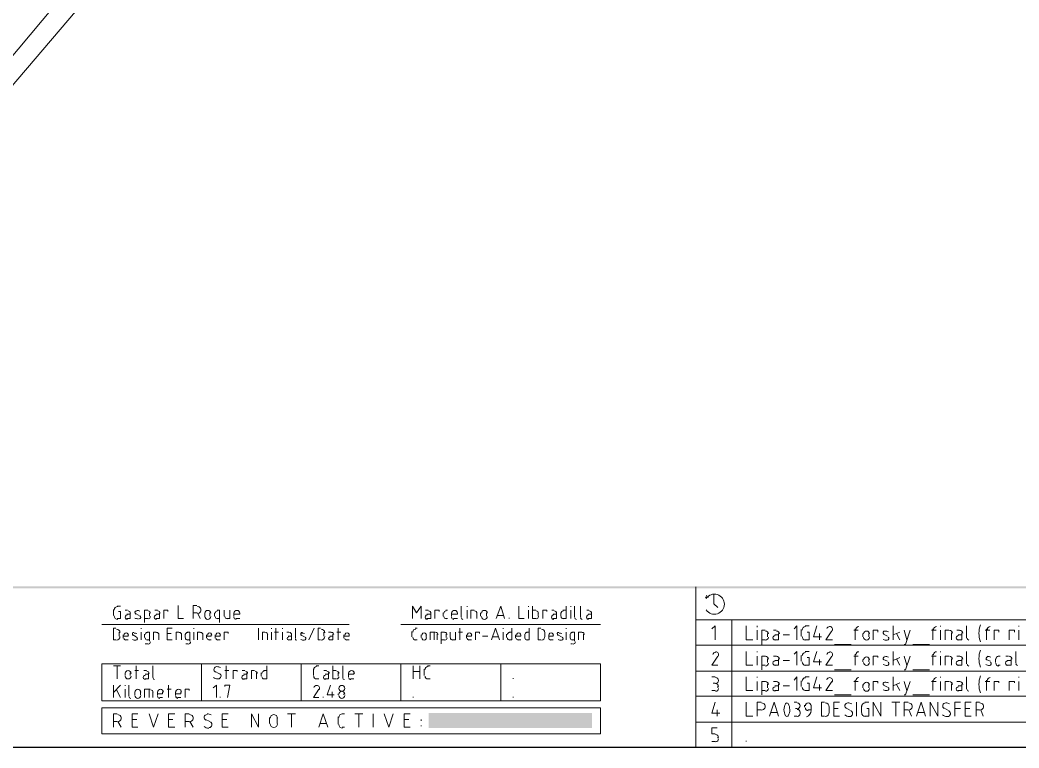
# Model space of a CAD drawing. Header units: millimetres. Extents: x 3.6 to 37.8, y 0.6 to 28.7.
# Drawn here: x 22.01 to 28.45, y 0.59 to 5.29 of the extents above; entities that cross this region are included whole.
import ezdxf

# ---------------------------------------------------------------- set-up
doc = ezdxf.new("R2010")
doc.units = ezdxf.units.MM
doc.layers.add('PDF_Batangas$Geomap$BOUNDARY-NODE', color=3, linetype='Continuous')
doc.layers.add('PDF_FRAME-TB', color=7, linetype='Continuous')

msp = doc.modelspace()

# ---------------------------------------------------------------- linework, layer by layer
at = {"layer": 'PDF_Batangas$Geomap$BOUNDARY-NODE', "lineweight": 0}
msp.add_lwpolyline([(14.6911, 2.5712), (14.7015, 2.6608), (14.8641, 2.8485), (20.7207, 3.5657), (22.8306, 6.0884), (29.5398, 7.625)], dxfattribs=at)
at = {"layer": 'PDF_FRAME-TB', "lineweight": 0, "const_width": 0.00834}
msp.add_lwpolyline([(37.7648, 0.5988), (37.7648, 28.6993), (3.5681, 28.6993), (3.5681, 0.5988)], close=True, dxfattribs=at)
at = {"layer": 'PDF_FRAME-TB', "color": 254, "lineweight": 0, "true_color": 0xdcdcdc}
for points in [[(32.0772, 12.0492), (27.6864, 10.7357), (25.7766, 14.3509), (23.6583, 11.1694), (22.9494, 11.6572), (26.8065, 17.2573), (30.8888, 23.166), (28.4202, 27.8737), (16.5279, 23.8748), (11.8327, 19.4465), (8.4176, 16.9779), (12.4748, 2.567), (14.7224, 2.5712), (14.8891, 2.7755), (20.7603, 3.451), (22.9161, 5.9821), (29.5419, 7.5333), (33.4199, 8.7675)], [(22.5408, 0.8991), (25.7516, 0.8991), (25.7516, 1.1368), (22.5408, 1.1368)], [(22.5408, 0.8532), (25.7516, 0.8532), (25.7516, 0.6864), (22.5408, 0.6864)]]:
    msp.add_lwpolyline(points, close=True, dxfattribs=at)
at = {"layer": 'PDF_FRAME-TB', "lineweight": 9}
for points in [[(26.3645, 1.633), (26.3645, 0.5988)], [(26.4354, 1.5788), (26.4271, 1.5621), (26.4479, 1.5662)], [(26.4813, 1.5829), (26.4813, 1.5245), (26.5063, 1.4995)], [(22.6158, 1.4495), (22.6158, 1.487)], [(22.6409, 1.5079), (22.6617, 1.5079)], [(22.6909, 1.4828), (22.7076, 1.4828)], [(22.816, 1.4036), (22.816, 1.4828), (22.8368, 1.4828)], [(22.8827, 1.4828), (22.8994, 1.4828)], [(22.9411, 1.4286), (22.9411, 1.4828), (22.9661, 1.4828), (22.9661, 1.4745)], [(23.0328, 1.512), (23.0328, 1.4286), (23.0662, 1.4286)], [(23.1287, 1.4286), (23.1287, 1.512), (23.1537, 1.512)], [(23.2997, 1.4036), (23.2997, 1.4828), (23.283, 1.4828)], [(23.3289, 1.4828), (23.3289, 1.4453)], [(23.3456, 1.4286), (23.3664, 1.4286), (23.3664, 1.4828)], [(24.5423, 1.4286), (24.5423, 1.5079), (24.5673, 1.4662), (24.5965, 1.5079), (24.5965, 1.4286)], [(24.6257, 1.4828), (24.6424, 1.4828)], [(24.6841, 1.4286), (24.6841, 1.4828), (24.7133, 1.4828), (24.7133, 1.4745)], [(24.755, 1.4828), (24.7675, 1.4828)], [(24.855, 1.437), (24.855, 1.5079)], [(24.8926, 1.5037), (24.8926, 1.5079)], [(24.8926, 1.4286), (24.8926, 1.4828)], [(24.9176, 1.4286), (24.9176, 1.4828), (24.9384, 1.4828)], [(25.0802, 1.4286), (25.1094, 1.5079), (25.1344, 1.4286)], [(25.2262, 1.5079), (25.2262, 1.4286), (25.2595, 1.4286)], [(25.2887, 1.5037), (25.2887, 1.5079)], [(25.2887, 1.4286), (25.2887, 1.4828)], [(25.3137, 1.5079), (25.3137, 1.4286), (25.3346, 1.4286)], [(25.3346, 1.4828), (25.3137, 1.4828)], [(25.3804, 1.4286), (25.3804, 1.4828), (25.4055, 1.4828), (25.4055, 1.4745)], [(25.4388, 1.4828), (25.4513, 1.4828)], [(25.5306, 1.5079), (25.5306, 1.4286), (25.5097, 1.4286)], [(25.5097, 1.4828), (25.5306, 1.4828)], [(25.5597, 1.5037), (25.5597, 1.5079)], [(25.5597, 1.4286), (25.5597, 1.4828)], [(25.5848, 1.437), (25.5848, 1.5079)], [(25.6223, 1.437), (25.6223, 1.5079)], [(25.664, 1.4828), (25.6765, 1.4828)], [(22.6492, 1.4745), (22.6617, 1.4745), (22.6617, 1.4286), (22.6409, 1.4286)], [(22.7243, 1.4662), (22.7243, 1.4286), (22.7034, 1.4286)], [(22.7034, 1.4578), (22.7243, 1.4578)], [(22.7576, 1.462), (22.7826, 1.4495)], [(22.8368, 1.4286), (22.816, 1.4286)], [(22.8494, 1.4662), (22.8494, 1.4453)], [(22.9119, 1.4662), (22.9119, 1.4286), (22.891, 1.4286)], [(22.891, 1.4578), (22.9119, 1.4578)], [(23.1537, 1.4662), (23.1287, 1.4662)], [(23.1579, 1.4662), (23.1746, 1.4286)], [(23.2038, 1.4453), (23.2038, 1.4662)], [(23.2371, 1.4662), (23.2371, 1.4453)], [(23.2663, 1.4662), (23.2663, 1.4453)], [(23.283, 1.4286), (23.2997, 1.4286)], [(23.3914, 1.4411), (23.3914, 1.4662)], [(23.429, 1.4662), (23.429, 1.4578), (23.3914, 1.4578)], [(23.429, 1.4286), (23.4039, 1.4286)], [(24.6591, 1.4662), (24.6591, 1.4286), (24.634, 1.4286)], [(24.634, 1.4578), (24.6591, 1.4578)], [(24.7383, 1.4453), (24.7383, 1.4662)], [(24.7675, 1.4286), (24.755, 1.4286)], [(24.7925, 1.4411), (24.7925, 1.4662)], [(24.83, 1.4662), (24.83, 1.4578), (24.7925, 1.4578)], [(24.83, 1.4286), (24.805, 1.4286)], [(24.9551, 1.4662), (24.9551, 1.4286)], [(24.9801, 1.4453), (24.9801, 1.4662)], [(25.0177, 1.4662), (25.0177, 1.4453)], [(25.1261, 1.4495), (25.0885, 1.4495)], [(25.1636, 1.4286), (25.1636, 1.4328)], [(25.3512, 1.4453), (25.3512, 1.4662)], [(25.468, 1.4662), (25.468, 1.4286), (25.4472, 1.4286)], [(25.4472, 1.4578), (25.468, 1.4578)], [(25.4972, 1.4453), (25.4972, 1.4662)], [(25.6932, 1.4662), (25.6932, 1.4286), (25.6723, 1.4286)], [(25.6723, 1.4578), (25.6932, 1.4578)], [(22.6325, 1.3661), (22.6158, 1.3661), (22.6158, 1.291), (22.6325, 1.291)], [(22.7951, 1.3619), (22.7951, 1.3661)], [(22.9953, 1.291), (22.9619, 1.291), (22.9619, 1.3661), (22.9953, 1.3661)], [(23.1329, 1.3619), (23.1329, 1.3661)], [(23.5499, 1.291), (23.5499, 1.3661)], [(23.6333, 1.3619), (23.6333, 1.3661)], [(23.6625, 1.291), (23.6625, 1.3661)], [(23.7042, 1.3619), (23.7042, 1.3661)], [(23.7876, 1.2994), (23.7876, 1.3661)], [(23.8751, 1.291), (23.9085, 1.3661)], [(23.9502, 1.3661), (23.9335, 1.3661), (23.9335, 1.291), (23.9502, 1.291)], [(24.0628, 1.291), (24.0628, 1.3661)], [(24.559, 1.3661), (24.5715, 1.3661)], [(24.8467, 1.291), (24.8467, 1.3661)], [(25.051, 1.291), (25.076, 1.3661), (25.1011, 1.291)], [(25.1261, 1.3619), (25.1261, 1.3661)], [(25.1803, 1.3661), (25.1803, 1.291), (25.1636, 1.291)], [(25.2929, 1.3661), (25.2929, 1.291), (25.2762, 1.291)], [(25.3679, 1.3661), (25.3512, 1.3661), (25.3512, 1.291), (25.3679, 1.291)], [(25.5306, 1.3619), (25.5306, 1.3661)], [(26.4896, 1.291), (26.4896, 1.3828), (26.4688, 1.3619)], [(26.6898, 1.3828), (26.6898, 1.291), (26.7315, 1.291)], [(26.7607, 1.3744), (26.7607, 1.3828)], [(26.7607, 1.291), (26.7607, 1.3536)], [(26.7898, 1.2618), (26.7898, 1.3536), (26.8107, 1.3536)], [(26.8649, 1.3536), (26.8816, 1.3536)], [(27.015, 1.291), (27.015, 1.3828), (26.9983, 1.3619)], [(27.0442, 1.3161), (27.0442, 1.3578)], [(27.0692, 1.3828), (27.0942, 1.3828)], [(27.1443, 1.3828), (27.1234, 1.3119), (27.1735, 1.3119)], [(27.382, 1.3536), (27.4111, 1.3536)], [(27.3903, 1.291), (27.3903, 1.3619)], [(27.5071, 1.291), (27.5071, 1.3536), (27.5362, 1.3536), (27.5362, 1.3411)], [(27.6363, 1.291), (27.6363, 1.3828)], [(27.7072, 1.2618), (27.7155, 1.2618), (27.7447, 1.3536)], [(27.7072, 1.3536), (27.7239, 1.291)], [(27.8823, 1.3536), (27.9115, 1.3536)], [(27.8907, 1.291), (27.8907, 1.3619)], [(27.9407, 1.3786), (27.9407, 1.3828)], [(27.9407, 1.291), (27.9407, 1.3536)], [(27.9699, 1.291), (27.9699, 1.3536), (27.9949, 1.3536)], [(28.045, 1.3536), (28.0616, 1.3536)], [(28.1075, 1.3035), (28.1075, 1.3828)], [(28.2284, 1.3536), (28.2576, 1.3536)], [(28.2368, 1.291), (28.2368, 1.3619)], [(28.2868, 1.291), (28.2868, 1.3536), (28.316, 1.3536), (28.316, 1.3411)], [(28.3827, 1.291), (28.3827, 1.3536), (28.4161, 1.3536), (28.4161, 1.3411)], [(28.4453, 1.3786), (28.4453, 1.3828)], [(28.4453, 1.291), (28.4453, 1.3536)], [(22.6534, 1.3161), (22.6534, 1.3411)], [(22.6784, 1.3035), (22.6784, 1.3244)], [(22.7117, 1.3244), (22.7117, 1.3161), (22.6784, 1.3161)], [(22.7117, 1.291), (22.6909, 1.291)], [(22.7409, 1.3244), (22.7618, 1.3119)], [(22.7951, 1.291), (22.7951, 1.3411)], [(22.816, 1.3286), (22.816, 1.3077)], [(22.8494, 1.2827), (22.8494, 1.3411), (22.8327, 1.3411)], [(22.8327, 1.291), (22.8494, 1.291)], [(22.8744, 1.291), (22.8744, 1.3411), (22.891, 1.3411)], [(22.9077, 1.3286), (22.9077, 1.291)], [(22.987, 1.3327), (22.9619, 1.3327)], [(23.0203, 1.291), (23.0203, 1.3411), (23.037, 1.3411)], [(23.0537, 1.3286), (23.0537, 1.291)], [(23.0787, 1.3286), (23.0787, 1.3077)], [(23.1079, 1.2827), (23.1079, 1.3411), (23.0912, 1.3411)], [(23.0912, 1.291), (23.1079, 1.291)], [(23.1329, 1.291), (23.1329, 1.3411)], [(23.1579, 1.291), (23.1579, 1.3411), (23.1746, 1.3411)], [(23.1913, 1.3286), (23.1913, 1.291)], [(23.2163, 1.3035), (23.2163, 1.3244)], [(23.2455, 1.3244), (23.2455, 1.3161), (23.2163, 1.3161)], [(23.2455, 1.291), (23.2288, 1.291)], [(23.2705, 1.3035), (23.2705, 1.3244)], [(23.3039, 1.3244), (23.3039, 1.3161), (23.2705, 1.3161)], [(23.3039, 1.291), (23.283, 1.291)], [(23.3289, 1.291), (23.3289, 1.3411), (23.3539, 1.3411), (23.3539, 1.3327)], [(23.5749, 1.291), (23.5749, 1.3411), (23.5916, 1.3411)], [(23.6083, 1.3286), (23.6083, 1.291)], [(23.6333, 1.291), (23.6333, 1.3411)], [(23.6541, 1.3411), (23.6791, 1.3411)], [(23.7042, 1.291), (23.7042, 1.3411)], [(23.7334, 1.3411), (23.7459, 1.3411)], [(23.7625, 1.3286), (23.7625, 1.291), (23.7417, 1.291)], [(23.7417, 1.3161), (23.7625, 1.3161)], [(23.8209, 1.3244), (23.8459, 1.3119)], [(23.971, 1.3161), (23.971, 1.3411)], [(24.0002, 1.3411), (24.0169, 1.3411)], [(24.0294, 1.3286), (24.0294, 1.291), (24.0086, 1.291)], [(24.0086, 1.3161), (24.0294, 1.3161)], [(24.0544, 1.3411), (24.0795, 1.3411)], [(24.1003, 1.3035), (24.1003, 1.3244)], [(24.1337, 1.3244), (24.1337, 1.3161), (24.1003, 1.3161)], [(24.1337, 1.291), (24.1128, 1.291)], [(24.5381, 1.3119), (24.5381, 1.3452)], [(24.5715, 1.291), (24.559, 1.291)], [(24.5965, 1.3077), (24.5965, 1.3244)], [(24.6299, 1.3244), (24.6299, 1.3077)], [(24.6549, 1.291), (24.6549, 1.3411), (24.6882, 1.3411)], [(24.6799, 1.291), (24.6799, 1.3411)], [(24.7008, 1.3286), (24.7008, 1.291)], [(24.7258, 1.266), (24.7258, 1.3411), (24.7466, 1.3411)], [(24.7466, 1.291), (24.7258, 1.291)], [(24.7591, 1.3286), (24.7591, 1.3077)], [(24.7842, 1.3411), (24.7842, 1.3077)], [(24.7967, 1.291), (24.8175, 1.291), (24.8175, 1.3411)], [(24.8384, 1.3411), (24.8634, 1.3411)], [(24.8884, 1.3035), (24.8884, 1.3244)], [(24.9218, 1.3244), (24.9218, 1.3161), (24.8884, 1.3161)], [(24.9218, 1.291), (24.9009, 1.291)], [(24.9468, 1.291), (24.9468, 1.3411), (24.9718, 1.3411), (24.9718, 1.3327)], [(24.9926, 1.3161), (25.026, 1.3161)], [(25.0927, 1.3119), (25.0594, 1.3119)], [(25.1261, 1.291), (25.1261, 1.3411)], [(25.1469, 1.3077), (25.1469, 1.3286)], [(25.1636, 1.3411), (25.1803, 1.3411)], [(25.2053, 1.3035), (25.2053, 1.3244)], [(25.2387, 1.3244), (25.2387, 1.3161), (25.2053, 1.3161)], [(25.2387, 1.291), (25.2178, 1.291)], [(25.2637, 1.3077), (25.2637, 1.3286)], [(25.2762, 1.3411), (25.2929, 1.3411)], [(25.3929, 1.3161), (25.3929, 1.3411)], [(25.418, 1.3035), (25.418, 1.3244)], [(25.4472, 1.3244), (25.4472, 1.3161), (25.418, 1.3161)], [(25.4472, 1.291), (25.4263, 1.291)], [(25.4763, 1.3244), (25.5014, 1.3119)], [(25.5306, 1.291), (25.5306, 1.3411)], [(25.5556, 1.3286), (25.5556, 1.3077)], [(25.5848, 1.2827), (25.5848, 1.3411), (25.5681, 1.3411)], [(25.5681, 1.291), (25.5848, 1.291)], [(25.6098, 1.291), (25.6098, 1.3411), (25.6306, 1.3411)], [(25.6431, 1.3286), (25.6431, 1.291)], [(26.8107, 1.291), (26.7898, 1.291)], [(26.8274, 1.3327), (26.8274, 1.3119)], [(26.8983, 1.3327), (26.8983, 1.291), (26.8732, 1.291)], [(26.8732, 1.3244), (26.8983, 1.3244)], [(26.9274, 1.3244), (26.9691, 1.3244)], [(27.0817, 1.3411), (27.0942, 1.3411), (27.0942, 1.291), (27.0692, 1.291)], [(27.161, 1.3327), (27.161, 1.291)], [(27.2402, 1.3494), (27.2027, 1.291), (27.2444, 1.291)], [(27.4403, 1.3119), (27.4403, 1.3327)], [(27.4779, 1.3327), (27.4779, 1.3119)], [(27.5738, 1.3286), (27.5988, 1.3161)], [(27.678, 1.3411), (27.6363, 1.3244)], [(27.6572, 1.3327), (27.678, 1.291)], [(28.0116, 1.3369), (28.0116, 1.291)], [(28.0783, 1.3369), (28.0783, 1.291), (28.0533, 1.291)], [(28.0533, 1.3244), (28.0783, 1.3244)], [(22.8202, 1.266), (22.8368, 1.266)], [(23.0829, 1.266), (23.0954, 1.266)], [(25.5597, 1.266), (25.5723, 1.266)], [(27.2569, 1.2618), (27.3653, 1.2618)], [(27.7614, 1.2618), (27.8698, 1.2618)], [(26.5063, 1.1868), (26.4688, 1.1284), (26.5063, 1.1284)], [(26.6898, 1.216), (26.6898, 1.1284), (26.7315, 1.1284)], [(26.7607, 1.2118), (26.7607, 1.216)], [(26.7607, 1.1284), (26.7607, 1.1868)], [(26.7898, 1.0992), (26.7898, 1.1868), (26.8107, 1.1868)], [(26.8274, 1.1701), (26.8274, 1.1451)], [(26.8649, 1.1868), (26.8816, 1.1868)], [(26.8983, 1.1701), (26.8983, 1.1284), (26.8732, 1.1284)], [(27.015, 1.1284), (27.015, 1.216), (26.9983, 1.1993)], [(27.0442, 1.1534), (27.0442, 1.191)], [(27.0692, 1.216), (27.0942, 1.216)], [(27.0817, 1.1785), (27.0942, 1.1785), (27.0942, 1.1284), (27.0692, 1.1284)], [(27.1443, 1.216), (27.1234, 1.1493), (27.1735, 1.1493)], [(27.161, 1.1659), (27.161, 1.1284)], [(27.2402, 1.1868), (27.2027, 1.1284), (27.2444, 1.1284)], [(27.382, 1.1868), (27.4111, 1.1868)], [(27.3903, 1.1284), (27.3903, 1.1993)], [(27.4403, 1.1493), (27.4403, 1.1659)], [(27.4779, 1.1659), (27.4779, 1.1493)], [(27.5071, 1.1284), (27.5071, 1.1868), (27.5362, 1.1868), (27.5362, 1.1785)], [(27.5738, 1.1659), (27.5988, 1.1534)], [(27.6363, 1.1284), (27.6363, 1.216)], [(27.678, 1.1785), (27.6363, 1.1576)], [(27.6572, 1.1701), (27.678, 1.1284)], [(27.7072, 1.0992), (27.7155, 1.0992), (27.7447, 1.1868)], [(27.7072, 1.1868), (27.7239, 1.1284)], [(27.8823, 1.1868), (27.9115, 1.1868)], [(27.8907, 1.1284), (27.8907, 1.1993)], [(27.9407, 1.2118), (27.9407, 1.216)], [(27.9407, 1.1284), (27.9407, 1.1868)], [(27.9699, 1.1284), (27.9699, 1.1868), (27.9949, 1.1868)], [(28.0116, 1.1701), (28.0116, 1.1284)], [(28.045, 1.1868), (28.0616, 1.1868)], [(28.0783, 1.1701), (28.0783, 1.1284), (28.0533, 1.1284)], [(28.1075, 1.1368), (28.1075, 1.216)], [(28.2326, 1.1659), (28.2618, 1.1534)], [(28.2951, 1.1451), (28.2951, 1.1701)], [(28.3118, 1.1868), (28.3243, 1.1868)], [(28.3619, 1.1868), (28.3785, 1.1868)], [(28.3952, 1.1701), (28.3952, 1.1284), (28.3702, 1.1284)], [(28.4244, 1.1409), (28.4244, 1.216)], [(22.6158, 1.1242), (22.6617, 1.1242)], [(22.6409, 1.0408), (22.6409, 1.1242)], [(22.7534, 1.0951), (22.7785, 1.0951)], [(22.7618, 1.0408), (22.7618, 1.1242)], [(22.8118, 1.0951), (22.8285, 1.0951)], [(22.8702, 1.0492), (22.8702, 1.1242)], [(23.3331, 1.0951), (23.3581, 1.0951)], [(23.3414, 1.0408), (23.3414, 1.1242)], [(23.3873, 1.0408), (23.3873, 1.0951), (23.4123, 1.0951), (23.4123, 1.0867)], [(23.4456, 1.0951), (23.4623, 1.0951)], [(23.504, 1.0408), (23.504, 1.0951), (23.5249, 1.0951)], [(23.6041, 1.1242), (23.6041, 1.0408), (23.5832, 1.0408)], [(23.5832, 1.0951), (23.6041, 1.0951)], [(23.9043, 1.0617), (23.9043, 1.1034)], [(23.921, 1.1242), (23.9377, 1.1242)], [(23.971, 1.0951), (23.9877, 1.0951)], [(24.0294, 1.1242), (24.0294, 1.0408), (24.0503, 1.0408)], [(24.0503, 1.0951), (24.0294, 1.0951)], [(24.092, 1.0492), (24.092, 1.1242)], [(24.5465, 1.0408), (24.5465, 1.1242)], [(24.5882, 1.1242), (24.5882, 1.0408)], [(24.6174, 1.0617), (24.6174, 1.1034)], [(24.6382, 1.1242), (24.6549, 1.1242)], [(26.6898, 1.1284), (26.6898, 1.1326)], [(26.8107, 1.1284), (26.7898, 1.1284)], [(26.8732, 1.1576), (26.8983, 1.1576)], [(26.9274, 1.1576), (26.9691, 1.1576)], [(27.2569, 1.0992), (27.3653, 1.0992)], [(27.7614, 1.0992), (27.8698, 1.0992)], [(28.0533, 1.1576), (28.0783, 1.1576)], [(28.3243, 1.1284), (28.3118, 1.1284)], [(28.3702, 1.1576), (28.3952, 1.1576)], [(22.6909, 1.0617), (22.6909, 1.0784)], [(22.7243, 1.0784), (22.7243, 1.0617)], [(22.841, 1.0784), (22.841, 1.0408), (22.8202, 1.0408)], [(22.8202, 1.07), (22.841, 1.07)], [(23.2705, 1.0867), (23.2955, 1.0742)], [(23.4748, 1.0784), (23.4748, 1.0408), (23.454, 1.0408)], [(23.454, 1.07), (23.4748, 1.07)], [(23.5374, 1.0784), (23.5374, 1.0408)], [(23.5666, 1.0575), (23.5666, 1.0784)], [(23.9377, 1.0408), (23.921, 1.0408)], [(24.0002, 1.0784), (24.0002, 1.0408), (23.9794, 1.0408)], [(23.9794, 1.07), (24.0002, 1.07)], [(24.0628, 1.0575), (24.0628, 1.0784)], [(24.1295, 1.0534), (24.1295, 1.0784)], [(24.1628, 1.0784), (24.1628, 1.07), (24.1295, 1.07)], [(24.1628, 1.0408), (24.142, 1.0408)], [(24.5465, 1.0867), (24.5882, 1.0867)], [(24.6549, 1.0408), (24.6382, 1.0408)], [(25.1886, 1.0408), (25.1886, 1.045)], [(26.4688, 1.0534), (26.4896, 1.0534)], [(26.6898, 1.0534), (26.6898, 0.9658), (26.7315, 0.9658)], [(26.7607, 1.0492), (26.7607, 1.0534)], [(27.015, 0.9658), (27.015, 1.0534), (26.9983, 1.0325)], [(27.0692, 1.0534), (27.0942, 1.0534)], [(27.1443, 1.0534), (27.1234, 0.9825), (27.1735, 0.9825)], [(27.3903, 0.9658), (27.3903, 1.0325)], [(27.6363, 0.9658), (27.6363, 1.0534)], [(27.8907, 0.9658), (27.8907, 1.0325)], [(27.9407, 1.0492), (27.9407, 1.0534)], [(28.1075, 0.9741), (28.1075, 1.0534)], [(28.2368, 0.9658), (28.2368, 1.0325)], [(28.4453, 1.0492), (28.4453, 1.0534)], [(22.6158, 0.9199), (22.6158, 0.9991)], [(22.6617, 0.9991), (22.6158, 0.9533)], [(22.6367, 0.97), (22.6617, 0.9199)], [(22.6909, 0.995), (22.6909, 0.9991)], [(22.6909, 0.9199), (22.6909, 0.9741)], [(22.7159, 0.9283), (22.7159, 0.9991)], [(22.816, 0.9199), (22.816, 0.9741), (22.8535, 0.9741)], [(22.8452, 0.9199), (22.8452, 0.9741)], [(22.9619, 0.9741), (22.987, 0.9741)], [(22.9703, 0.9199), (22.9703, 0.9991)], [(23.0787, 0.9199), (23.0787, 0.9741), (23.1037, 0.9741), (23.1037, 0.9658)], [(23.2788, 0.9199), (23.2788, 0.9991), (23.258, 0.9825)], [(23.3497, 0.9199), (23.3664, 0.9991), (23.3331, 0.9991), (23.3331, 0.9908)], [(23.9377, 0.9741), (23.9043, 0.9199), (23.9377, 0.9199)], [(24.0127, 0.9991), (23.9919, 0.9366), (24.0378, 0.9366)], [(26.4896, 0.9658), (26.4688, 0.9658)], [(26.4896, 1.0117), (26.4771, 1.0117)], [(26.5063, 0.995), (26.5063, 0.9825)], [(26.6898, 0.9658), (26.6898, 0.97)], [(26.7607, 0.9658), (26.7607, 1.0242)], [(26.7898, 0.9366), (26.7898, 1.0242), (26.8107, 1.0242)], [(26.8107, 0.9658), (26.7898, 0.9658)], [(26.8274, 1.0075), (26.8274, 0.9825)], [(26.8649, 1.0242), (26.8816, 1.0242)], [(26.8983, 1.0075), (26.8983, 0.9658), (26.8732, 0.9658)], [(26.8732, 0.995), (26.8983, 0.995)], [(26.9274, 0.995), (26.9691, 0.995)], [(27.0442, 0.9908), (27.0442, 1.0283)], [(27.0817, 1.0117), (27.0942, 1.0117), (27.0942, 0.9658), (27.0692, 0.9658)], [(27.161, 1.0033), (27.161, 0.9658)], [(27.2402, 1.0242), (27.2027, 0.9658), (27.2444, 0.9658)], [(27.382, 1.0242), (27.4111, 1.0242)], [(27.4403, 0.9825), (27.4403, 1.0033)], [(27.4779, 1.0033), (27.4779, 0.9825)], [(27.5071, 0.9658), (27.5071, 1.0242), (27.5362, 1.0242), (27.5362, 1.0117)], [(27.5738, 0.9991), (27.5988, 0.9866)], [(27.678, 1.0158), (27.6363, 0.995)], [(27.6572, 1.0033), (27.678, 0.9658)], [(27.7072, 0.9366), (27.7155, 0.9366), (27.7447, 1.0242)], [(27.7072, 1.0242), (27.7239, 0.9658)], [(27.8823, 1.0242), (27.9115, 1.0242)], [(27.9407, 0.9658), (27.9407, 1.0242)], [(27.9699, 0.9658), (27.9699, 1.0242), (27.9949, 1.0242)], [(28.0116, 1.0075), (28.0116, 0.9658)], [(28.045, 1.0242), (28.0616, 1.0242)], [(28.0783, 1.0075), (28.0783, 0.9658), (28.0533, 0.9658)], [(28.0533, 0.995), (28.0783, 0.995)], [(28.2284, 1.0242), (28.2576, 1.0242)], [(28.2868, 0.9658), (28.2868, 1.0242), (28.316, 1.0242), (28.316, 1.0158)], [(28.3827, 0.9658), (28.3827, 1.0242), (28.4161, 1.0242), (28.4161, 1.0158)], [(28.4453, 0.9658), (28.4453, 1.0242)], [(22.7534, 0.9366), (22.7534, 0.9574)], [(22.791, 0.9574), (22.791, 0.9366)], [(22.8702, 0.9574), (22.8702, 0.9199)], [(22.8994, 0.9324), (22.8994, 0.9574)], [(22.9327, 0.9574), (22.9327, 0.9449), (22.8994, 0.9449)], [(22.9327, 0.9199), (22.9119, 0.9199)], [(23.0161, 0.9324), (23.0161, 0.9574)], [(23.0495, 0.9574), (23.0495, 0.9449), (23.0161, 0.9449)], [(23.0495, 0.9199), (23.0287, 0.9199)], [(23.3039, 0.9199), (23.3039, 0.9241)], [(23.9669, 0.9199), (23.9669, 0.9241)], [(24.0252, 0.9574), (24.0252, 0.9199)], [(24.0628, 0.9366), (24.0628, 0.9449)], [(24.1003, 0.9449), (24.1003, 0.9366)], [(24.5465, 0.9199), (24.5465, 0.9241)], [(25.1886, 0.9199), (25.1886, 0.9241)], [(27.2569, 0.9366), (27.3653, 0.9366)], [(27.7614, 0.9366), (27.8698, 0.9366)], [(26.4896, 0.8907), (26.4688, 0.8198), (26.5188, 0.8198)], [(26.5021, 0.8407), (26.5021, 0.799)], [(26.6898, 0.8907), (26.6898, 0.799), (26.7315, 0.799)], [(26.7607, 0.799), (26.7607, 0.8907), (26.7857, 0.8907)], [(26.7857, 0.8407), (26.7607, 0.8407)], [(26.8399, 0.799), (26.8691, 0.8907), (26.8983, 0.799)], [(26.9983, 0.8907), (27.015, 0.8907)], [(27.015, 0.849), (27.0067, 0.849)], [(27.065, 0.8699), (27.065, 0.8574)], [(27.0859, 0.8407), (27.1067, 0.8407), (27.1067, 0.8699)], [(27.1943, 0.8907), (27.1735, 0.8907), (27.1735, 0.799), (27.1943, 0.799)], [(27.2235, 0.8282), (27.2235, 0.8615)], [(27.2902, 0.799), (27.2527, 0.799), (27.2527, 0.8907), (27.2902, 0.8907)], [(27.2819, 0.849), (27.2527, 0.849)], [(27.3319, 0.8532), (27.3611, 0.8365)], [(27.3986, 0.799), (27.3986, 0.8907)], [(27.432, 0.824), (27.432, 0.8657)], [(27.4528, 0.8907), (27.4779, 0.8907)], [(27.4654, 0.849), (27.4779, 0.849), (27.4779, 0.799), (27.4528, 0.799)], [(27.5071, 0.799), (27.5071, 0.8907), (27.5571, 0.799), (27.5571, 0.8907)], [(27.628, 0.8907), (27.678, 0.8907)], [(27.653, 0.799), (27.653, 0.8907)], [(27.7072, 0.799), (27.7072, 0.8907), (27.7322, 0.8907)], [(27.7322, 0.8407), (27.7072, 0.8407)], [(27.7364, 0.8407), (27.7531, 0.799)], [(27.7864, 0.799), (27.8156, 0.8907), (27.8448, 0.799)], [(27.874, 0.799), (27.874, 0.8907), (27.924, 0.799), (27.924, 0.8907)], [(27.9616, 0.8532), (27.9908, 0.8365)], [(28.0325, 0.799), (28.0325, 0.8907), (28.07, 0.8907)], [(28.0325, 0.849), (28.07, 0.849)], [(28.1367, 0.799), (28.0992, 0.799), (28.0992, 0.8907), (28.1367, 0.8907)], [(28.1284, 0.849), (28.0992, 0.849)], [(28.1701, 0.799), (28.1701, 0.8907), (28.1909, 0.8907)], [(28.1909, 0.8407), (28.1701, 0.8407)], [(28.1992, 0.8407), (28.2159, 0.799)], [(22.6158, 0.7281), (22.6158, 0.8157), (22.6409, 0.8157)], [(22.7743, 0.7281), (22.7368, 0.7281), (22.7368, 0.8157), (22.7743, 0.8157)], [(22.766, 0.7781), (22.7368, 0.7781)], [(22.8452, 0.8157), (22.8744, 0.7281), (22.9036, 0.8157)], [(23.012, 0.7281), (22.9703, 0.7281), (22.9703, 0.8157), (23.012, 0.8157)], [(22.9995, 0.7781), (22.9703, 0.7781)], [(23.0787, 0.7281), (23.0787, 0.8157), (23.1037, 0.8157)], [(23.208, 0.7781), (23.2371, 0.7656)], [(23.3539, 0.7281), (23.3164, 0.7281), (23.3164, 0.8157), (23.3539, 0.8157)], [(23.3456, 0.7781), (23.3164, 0.7781)], [(23.504, 0.7281), (23.504, 0.8157), (23.5499, 0.7281), (23.5499, 0.8157)], [(23.6208, 0.7531), (23.6208, 0.7907)], [(23.6708, 0.7907), (23.6708, 0.7531)], [(23.7375, 0.8157), (23.7876, 0.8157)], [(23.7625, 0.7281), (23.7625, 0.8157)], [(23.9377, 0.7281), (23.9669, 0.8157), (23.9961, 0.7281)], [(24.0628, 0.749), (24.0628, 0.7948)], [(24.0878, 0.8157), (24.1045, 0.8157)], [(24.1712, 0.8157), (24.2212, 0.8157)], [(24.1962, 0.7281), (24.1962, 0.8157)], [(24.2879, 0.7281), (24.2879, 0.8157)], [(24.3588, 0.8157), (24.388, 0.7281), (24.4172, 0.8157)], [(24.5256, 0.7281), (24.4881, 0.7281), (24.4881, 0.8157), (24.5256, 0.8157)], [(24.5173, 0.7781), (24.4881, 0.7781)], [(24.5965, 0.7698), (24.5965, 0.7781)], [(26.6898, 0.799), (26.6898, 0.8032)], [(26.8899, 0.824), (26.8482, 0.824)], [(27.015, 0.799), (26.9983, 0.799)], [(27.0359, 0.8282), (27.0359, 0.8198)], [(27.8365, 0.824), (27.7948, 0.824)], [(22.6409, 0.7656), (22.6158, 0.7656)], [(22.645, 0.7656), (22.6659, 0.7281)], [(23.1037, 0.7656), (23.0787, 0.7656)], [(23.1079, 0.7656), (23.1287, 0.7281)], [(23.9877, 0.7531), (23.946, 0.7531)], [(24.1045, 0.7281), (24.0878, 0.7281)], [(24.5965, 0.7364), (24.5965, 0.7406)], [(26.4896, 0.6864), (26.4688, 0.6864), (26.4688, 0.7239), (26.5021, 0.7239)], [(26.5063, 0.6572), (26.5063, 0.6656)], [(26.4688, 0.6364), (26.4896, 0.6364)], [(26.6898, 0.6364), (26.6898, 0.6405)]]:
    msp.add_lwpolyline(points, dxfattribs=at)
at = {"layer": 'PDF_FRAME-TB', "color": 8, "lineweight": 0, "true_color": 0x808080}
for points in [[(26.3645, 1.4203), (32.0647, 1.4203)], [(26.598, 1.4203), (26.598, 0.5988)], [(22.5408, 1.3911), (24.1337, 1.3911)], [(24.4672, 1.3911), (25.7516, 1.3911)], [(26.3645, 1.2577), (32.0647, 1.2577)], [(26.3645, 1.0909), (32.0647, 1.0909)], [(26.3645, 0.9283), (32.0647, 0.9283)], [(26.3645, 0.7615), (32.0647, 0.7615)]]:
    msp.add_lwpolyline(points, dxfattribs=at)
at = {"layer": 'PDF_FRAME-TB', "lineweight": 9}
for points in [[(27.2425, 1.3488, 0.590549), (27.2268, 1.3775, 0.338563), (27.2086, 1.3638)], [(22.7387, 1.2941, 0.141729), (22.7607, 1.2899, 0.787414), (22.7652, 1.3097)], [(23.8229, 1.2941, 0.141729), (23.8449, 1.2899, 0.787414), (23.8494, 1.3097)], [(25.4784, 1.2941, 0.141729), (25.5003, 1.2899, 0.787414), (25.5049, 1.3097)], [(27.605, 1.3434, 0.094476), (27.5829, 1.3483, 0.787413), (27.5758, 1.3289)], [(27.5722, 1.2949, 0.141729), (27.5979, 1.2899, 0.787414), (27.6024, 1.3097)], [(23.3046, 1.1145, 0.094475), (23.2823, 1.1189, 0.787412), (23.2733, 1.0835)], [(27.5722, 1.1323, 0.141729), (27.5979, 1.1273, 0.787414), (27.6024, 1.147)], [(28.2311, 1.1323, 0.141729), (28.2567, 1.1273, 0.787414), (28.2613, 1.147)], [(26.5115, 0.9918, 0.414213), (26.4927, 1.0105, 1), (26.4927, 1.0481)], [(27.2425, 1.0194, 0.590549), (27.2268, 1.0481, 0.338563), (27.2086, 1.0344)], [(23.9399, 0.9693, 0.590549), (23.9242, 0.998, 0.338563), (23.9059, 0.9843)], [(27.605, 1.0139, 0.094476), (27.5829, 1.0188, 0.787413), (27.5758, 0.9994)], [(27.5722, 0.9697, 0.141729), (27.5979, 0.9647, 0.787414), (27.6024, 0.9844)], [(27.3693, 0.8804, 0.094476), (27.344, 0.8854, 0.787412), (27.3349, 0.8499)], [(27.9989, 0.8804, 0.094476), (27.9737, 0.8854, 0.787412), (27.9646, 0.8499)]]:
    msp.add_lwpolyline(points, format="xyb", dxfattribs=at)
at = {"layer": 'PDF_FRAME-TB', "color": 254, "lineweight": 0, "true_color": 0xdcdcdc}
for points in [[(23.1829, 0.8991), (23.1829, 1.1368)], [(23.8251, 0.8991), (23.8251, 1.1368)], [(24.4672, 0.8991), (24.4672, 1.1368)], [(25.1094, 0.8991), (25.1094, 1.1368)]]:
    msp.add_lwpolyline(points, dxfattribs=at)
at = {"layer": 'PDF_FRAME-TB', "lineweight": 9}
msp.add_lwpolyline([(26.9605, 0.8031, 0.251965), (26.9598, 0.8812, 0.503957), (26.9424, 0.8802, 0.251965), (26.9424, 0.8031, 0.503957)], format="xyb", close=True, dxfattribs=at)
msp.add_circle((24.0866, 0.9793), 0.0188, dxfattribs=at)
for centre, radius, start, end in [((26.4844, 1.5214), 0.0646, 215.00246, 144.99754), ((22.6438, 1.4838), 0.0229, 89.99995, 180.00005), ((22.7647, 1.4254), 0.0563, 66.67603, 88.26421), ((23.1567, 1.4838), 0.0229, 269.99995, 90.00005), ((23.2234, 1.463), 0.0188, 0, 179.99998), ((23.4111, 1.463), 0.0188, 0, 179.99998), ((24.8122, 1.463), 0.0188, 0, 179.99998), ((25.004, 1.463), 0.0188, 0, 179.99998), ((22.6438, 1.4463), 0.0229, 179.99995, 270.00005), ((22.7063, 1.438), 0.0146, 89.99993, 270.00007), ((22.7105, 1.463), 0.0146, 359.99993, 90.00007), ((22.7731, 1.4713), 0.0438, 243.56143, 275.82834), ((22.7647, 1.4671), 0.0104, 87.03913, 239.90849), ((22.7814, 1.438), 0.0104, 270.52717, 63.39667), ((22.8398, 1.463), 0.0146, 359.99993, 90.00007), ((22.8398, 1.4421), 0.0146, 269.99993, 0.00007), ((22.894, 1.438), 0.0146, 89.99993, 270.00007), ((22.9023, 1.463), 0.0146, 359.99993, 90.00007), ((23.2234, 1.4421), 0.0188, 180.00002, 359.99998), ((23.286, 1.463), 0.0146, 89.99993, 180.00007), ((23.286, 1.4421), 0.0146, 179.99993, 270.00007), ((23.3485, 1.4421), 0.0146, 179.99993, 270.00007), ((23.4069, 1.438), 0.0146, 179.99993, 270.00007), ((24.6371, 1.438), 0.0146, 89.99993, 270.00007), ((24.6454, 1.463), 0.0146, 359.99993, 90.00007), ((24.758, 1.463), 0.0146, 89.99993, 180.00007), ((24.758, 1.4421), 0.0146, 179.99993, 270.00007), ((24.808, 1.438), 0.0146, 179.99993, 270.00007), ((24.8664, 1.4338), 0.0104, 180.00006, 269.99994), ((24.9415, 1.463), 0.0146, 359.99993, 90.00007), ((25.004, 1.4421), 0.0188, 180.00002, 359.99998), ((25.3376, 1.463), 0.0146, 359.99993, 90.00007), ((25.3376, 1.4421), 0.0146, 269.99993, 0.00007), ((25.4502, 1.438), 0.0146, 89.99993, 270.00007), ((25.4544, 1.463), 0.0146, 359.99993, 90.00007), ((25.5128, 1.463), 0.0146, 89.99993, 180.00007), ((25.5128, 1.4421), 0.0146, 179.99993, 270.00007), ((25.5962, 1.4338), 0.0104, 180.00006, 269.99994), ((25.6337, 1.4338), 0.0104, 180.00006, 269.99994), ((25.6754, 1.438), 0.0146, 89.99993, 270.00007), ((25.6796, 1.463), 0.0146, 359.99993, 90.00007), ((22.6355, 1.3379), 0.0229, 0, 90.00005), ((23.9532, 1.3379), 0.0229, 0, 90.00005), ((24.562, 1.342), 0.0188, 90.00002, 179.99998), ((25.371, 1.3379), 0.0229, 0, 90.00005), ((27.0723, 1.3546), 0.0229, 89.99995, 180.00005), ((27.4143, 1.3587), 0.0188, 90.00002, 179.99998), ((27.9147, 1.3587), 0.0188, 90.00002, 179.99998), ((27.9981, 1.3337), 0.0188, 0, 89.99998), ((28.0648, 1.3337), 0.0188, 0, 89.99998), ((28.3442, 1.3337), 0.1564, 159.47205, 200.52795), ((28.2608, 1.3587), 0.0188, 90.00002, 179.99998), ((22.6355, 1.3129), 0.0229, 269.99995, 359.99995), ((22.698, 1.3212), 0.0146, 359.99993, 180.00007), ((22.6938, 1.3003), 0.0104, 180.00006, 269.99994), ((22.748, 1.3295), 0.0104, 87.03913, 239.90849), ((22.748, 1.2878), 0.048, 66.67611, 88.26417), ((22.8356, 1.3254), 0.0146, 89.99993, 180.00007), ((22.8356, 1.3045), 0.0146, 179.99993, 270.00007), ((22.894, 1.3254), 0.0146, 359.99993, 90.00007), ((23.0399, 1.3254), 0.0146, 359.99993, 90.00007), ((23.0942, 1.3254), 0.0146, 89.99993, 180.00007), ((23.0942, 1.3045), 0.0146, 179.99993, 270.00007), ((23.1776, 1.3254), 0.0146, 359.99993, 90.00007), ((23.2359, 1.3212), 0.0146, 359.99993, 180.00007), ((23.2318, 1.3003), 0.0104, 180.00006, 269.99994), ((23.2901, 1.3212), 0.0146, 359.99993, 180.00007), ((23.286, 1.3003), 0.0104, 180.00006, 269.99994), ((23.5946, 1.3254), 0.0146, 359.99993, 90.00007), ((23.7447, 1.3003), 0.0104, 90.00006, 269.99994), ((23.7488, 1.3254), 0.0146, 359.99993, 90.00007), ((23.7947, 1.2962), 0.00625, 179.99986, 270.00014), ((23.8322, 1.3295), 0.0104, 87.03913, 239.90849), ((23.8281, 1.2878), 0.048, 66.67611, 88.26417), ((23.9532, 1.3129), 0.0229, 269.99995, 359.99995), ((24.0116, 1.3003), 0.0104, 90.00006, 269.99994), ((24.0199, 1.3254), 0.0146, 359.99993, 90.00007), ((24.12, 1.3212), 0.0146, 359.99993, 180.00007), ((24.1158, 1.3003), 0.0104, 180.00006, 269.99994), ((24.562, 1.3087), 0.0188, 180.00002, 269.99998), ((24.6162, 1.3212), 0.0146, 359.99993, 180.00007), ((24.6162, 1.3045), 0.0146, 179.99993, 0.00007), ((24.6913, 1.3254), 0.0146, 359.99993, 90.00007), ((24.7496, 1.3254), 0.0146, 359.99993, 90.00007), ((24.7496, 1.3045), 0.0146, 269.99993, 0.00007), ((24.7997, 1.3045), 0.0146, 179.99993, 270.00007), ((24.9081, 1.3212), 0.0146, 359.99993, 180.00007), ((24.9039, 1.3003), 0.0104, 180.00006, 269.99994), ((25.1666, 1.3254), 0.0146, 89.99993, 180.00007), ((25.1666, 1.3045), 0.0146, 179.99993, 270.00007), ((25.225, 1.3212), 0.0146, 359.99993, 180.00007), ((25.2209, 1.3003), 0.0104, 180.00006, 269.99994), ((25.2792, 1.3254), 0.0146, 89.99993, 180.00007), ((25.2792, 1.3045), 0.0146, 179.99993, 270.00007), ((25.371, 1.3129), 0.0229, 269.99995, 359.99995), ((25.4335, 1.3212), 0.0146, 359.99993, 180.00007), ((25.4294, 1.3003), 0.0104, 180.00006, 269.99994), ((25.4836, 1.3295), 0.0104, 87.03913, 239.90849), ((25.4836, 1.2878), 0.048, 66.67611, 88.26417), ((25.5711, 1.3254), 0.0146, 89.99993, 180.00007), ((25.5711, 1.3045), 0.0146, 179.99993, 270.00007), ((25.6337, 1.3254), 0.0146, 359.99993, 90.00007), ((26.8138, 1.3295), 0.0188, 0, 89.99998), ((26.8138, 1.3087), 0.0188, 270.00002, 359.99998), ((26.8763, 1.3045), 0.0146, 89.99993, 270.00007), ((26.8847, 1.3295), 0.0188, 0, 89.99998), ((27.0723, 1.3129), 0.0229, 179.99995, 270.00005), ((27.4643, 1.3295), 0.0188, 0, 179.99998), ((27.4643, 1.3087), 0.0188, 180.00002, 359.99998), ((28.0565, 1.3045), 0.0146, 89.99993, 270.00007), ((28.1232, 1.3003), 0.0104, 180.00006, 269.99994), ((22.8398, 1.2795), 0.0146, 269.99993, 0.00007), ((23.0983, 1.2795), 0.0146, 269.99993, 0.00007), ((25.5753, 1.2795), 0.0146, 269.99993, 0.00007), ((28.3442, 1.1711), 0.1564, 159.47205, 200.52795), ((26.4927, 1.1919), 0.0188, 89.46167, 164.27854), ((26.4927, 1.1961), 0.0188, 328.00794, 90.26369), ((26.8138, 1.1669), 0.0188, 0, 89.99998), ((26.8847, 1.1669), 0.0188, 0, 89.99998), ((27.0723, 1.1878), 0.0229, 89.99995, 180.00005), ((27.2266, 1.1919), 0.0188, 89.46167, 164.27854), ((27.2266, 1.1961), 0.0188, 328.00794, 90.26369), ((27.4143, 1.1961), 0.0188, 90.00002, 179.99998), ((27.4643, 1.1627), 0.0188, 0, 179.99998), ((27.5811, 1.1711), 0.0104, 87.03913, 239.90849), ((27.5811, 1.1252), 0.0605, 66.67591, 88.26414), ((27.9147, 1.1961), 0.0188, 90.00002, 179.99998), ((27.9981, 1.1669), 0.0188, 0, 89.99998), ((28.0648, 1.1669), 0.0188, 0, 89.99998), ((28.2441, 1.1711), 0.0104, 87.03913, 239.90849), ((28.2399, 1.1252), 0.0605, 66.67591, 88.26414), ((28.315, 1.1669), 0.0188, 90.00002, 179.99998), ((28.3817, 1.1669), 0.0188, 0, 89.99998), ((22.7105, 1.0752), 0.0188, 0, 179.99998), ((23.924, 1.1002), 0.0188, 90.00002, 179.99998), ((24.1492, 1.0752), 0.0188, 0, 179.99998), ((24.6412, 1.1002), 0.0188, 90.00002, 179.99998), ((26.8138, 1.1419), 0.0188, 270.00002, 359.99998), ((26.8763, 1.1419), 0.0146, 89.99993, 270.00007), ((27.0723, 1.1502), 0.0229, 179.99995, 270.00005), ((27.4643, 1.1461), 0.0188, 180.00002, 359.99998), ((28.0565, 1.1419), 0.0146, 89.99993, 270.00007), ((28.1232, 1.1335), 0.0104, 180.00006, 269.99994), ((28.315, 1.1419), 0.0188, 180.00002, 269.99998), ((28.3734, 1.1419), 0.0146, 89.99993, 270.00007), ((28.4359, 1.1377), 0.0104, 180.00006, 269.99994), ((22.7105, 1.0585), 0.0188, 180.00002, 359.99998), ((22.8231, 1.0501), 0.0146, 89.99993, 270.00007), ((22.8314, 1.0752), 0.0146, 359.99993, 90.00007), ((22.8815, 1.046), 0.0104, 180.00006, 269.99994), ((23.2901, 1.0918), 0.0521, 235.43166, 267.69824), ((23.2901, 1.0585), 0.0188, 270.24168, 63.11097), ((23.4569, 1.0501), 0.0146, 89.99993, 270.00007), ((23.4653, 1.0752), 0.0146, 359.99993, 90.00007), ((23.5278, 1.0752), 0.0146, 359.99993, 90.00007), ((23.5862, 1.0752), 0.0146, 89.99993, 180.00007), ((23.5862, 1.0543), 0.0146, 179.99993, 270.00007), ((23.924, 1.0585), 0.0188, 180.00002, 269.99998), ((23.9824, 1.0501), 0.0146, 89.99993, 270.00007), ((23.9907, 1.0752), 0.0146, 359.99993, 90.00007), ((24.0533, 1.0752), 0.0146, 359.99993, 90.00007), ((24.0533, 1.0543), 0.0146, 269.99993, 0.00007), ((24.1033, 1.046), 0.0104, 180.00006, 269.99994), ((24.145, 1.0501), 0.0146, 179.99993, 270.00007), ((24.6412, 1.0585), 0.0188, 180.00002, 269.99998), ((27.0723, 1.0251), 0.0229, 89.99995, 180.00005), ((27.4143, 1.0293), 0.0188, 90.00002, 179.99998), ((27.9147, 1.0293), 0.0188, 90.00002, 179.99998), ((28.3442, 1.0043), 0.1564, 159.47205, 200.52795), ((28.2608, 1.0293), 0.0188, 90.00002, 179.99998), ((22.7731, 0.9542), 0.0188, 0, 179.99998), ((22.8565, 0.9542), 0.0146, 359.99993, 90.00007), ((22.919, 0.9542), 0.0188, 0, 179.99998), ((23.0358, 0.9542), 0.0188, 0, 179.99998), ((26.4927, 0.9793), 0.0188, 270.00002, 359.99998), ((26.8138, 1.0043), 0.0188, 0, 89.99998), ((26.8138, 0.9793), 0.0188, 270.00002, 359.99998), ((26.8763, 0.9751), 0.0146, 89.99993, 270.00007), ((26.8847, 1.0043), 0.0188, 0, 89.99998), ((27.0723, 0.9876), 0.0229, 179.99995, 270.00005), ((27.4643, 1.0001), 0.0188, 0, 179.99998), ((27.4643, 0.9793), 0.0188, 180.00002, 359.99998), ((27.9981, 1.0043), 0.0188, 0, 89.99998), ((28.0565, 0.9751), 0.0146, 89.99993, 270.00007), ((28.0648, 1.0043), 0.0188, 0, 89.99998), ((28.1232, 0.9709), 0.0104, 180.00006, 269.99994), ((22.7272, 0.925), 0.0104, 180.00006, 269.99994), ((22.7731, 0.9334), 0.0188, 180.00002, 359.99998), ((22.9148, 0.9292), 0.0146, 179.99993, 270.00007), ((23.0316, 0.9292), 0.0146, 179.99993, 270.00007), ((24.0866, 0.9417), 0.0188, 0, 179.99998), ((24.0866, 0.9334), 0.0188, 180.00002, 359.99998), ((26.7888, 0.8625), 0.0229, 269.99995, 90.00005), ((27.0181, 0.8667), 0.0188, 270.00002, 89.99998), ((27.0181, 0.825), 0.0188, 0, 89.99998), ((27.089, 0.8667), 0.0188, 0, 179.99998), ((27.089, 0.8542), 0.0188, 180.00002, 269.99998), ((27.064, 0.8375), 0.0438, 289.00076, 359.99996), ((27.1974, 0.8583), 0.0271, 0, 89.99999), ((27.456, 0.8625), 0.0229, 89.99995, 180.00005), ((27.7354, 0.8625), 0.0229, 269.99995, 90.00005), ((28.1941, 0.8625), 0.0229, 269.99995, 90.00005), ((22.6438, 0.7874), 0.0229, 269.99995, 90.00005), ((23.1067, 0.7874), 0.0229, 269.99995, 90.00005), ((23.2193, 0.7916), 0.0188, 90.24168, 243.11097), ((23.2193, 0.7457), 0.0688, 67.89552, 89.48369), ((23.6488, 0.7874), 0.0229, 0, 180.00005), ((24.0908, 0.7916), 0.0229, 89.99995, 180.00005), ((27.0181, 0.8166), 0.0188, 270.00002, 359.99998), ((27.1974, 0.825), 0.0271, 270.00001, 359.99999), ((27.3559, 0.8542), 0.0563, 235.43158, 267.69837), ((27.3559, 0.8166), 0.0188, 270.24168, 63.11097), ((27.456, 0.8208), 0.0229, 179.99995, 270.00005), ((27.9856, 0.8542), 0.0563, 235.43158, 267.69837), ((27.9856, 0.8166), 0.0188, 270.24168, 63.11097), ((23.2318, 0.7791), 0.0563, 235.43158, 267.69837), ((23.2318, 0.7457), 0.0188, 270.24168, 63.11097), ((23.6488, 0.7499), 0.0229, 179.99995, 359.99995), ((24.0908, 0.7457), 0.0229, 179.99995, 270.00005), ((26.4927, 0.6623), 0.0188, 0, 89.99998), ((26.4927, 0.654), 0.0188, 270.00002, 359.99998)]:
    msp.add_arc(centre, radius, start, end, dxfattribs=at)
at = {"layer": 'PDF_FRAME-TB', "transparency": 33554559}
for points in [[(3.5681, 1.6371), (3.5681, 1.6246), (37.7648, 1.6371)], [(3.5681, 1.6246), (37.7648, 1.6371), (37.7648, 1.6246)]]:
    msp.add_solid(points, dxfattribs=at)
at = {"layer": 'PDF_FRAME-TB', "color": 61, "true_color": 0xdfff7f, "transparency": 33554559}
for points in [[(24.6465, 0.8198), (24.6465, 0.7239), (25.6973, 0.8198)], [(24.6465, 0.7239), (25.6973, 0.8198), (25.6973, 0.7239)]]:
    msp.add_solid(points, dxfattribs=at)

doc.saveas('drawing.dxf')
